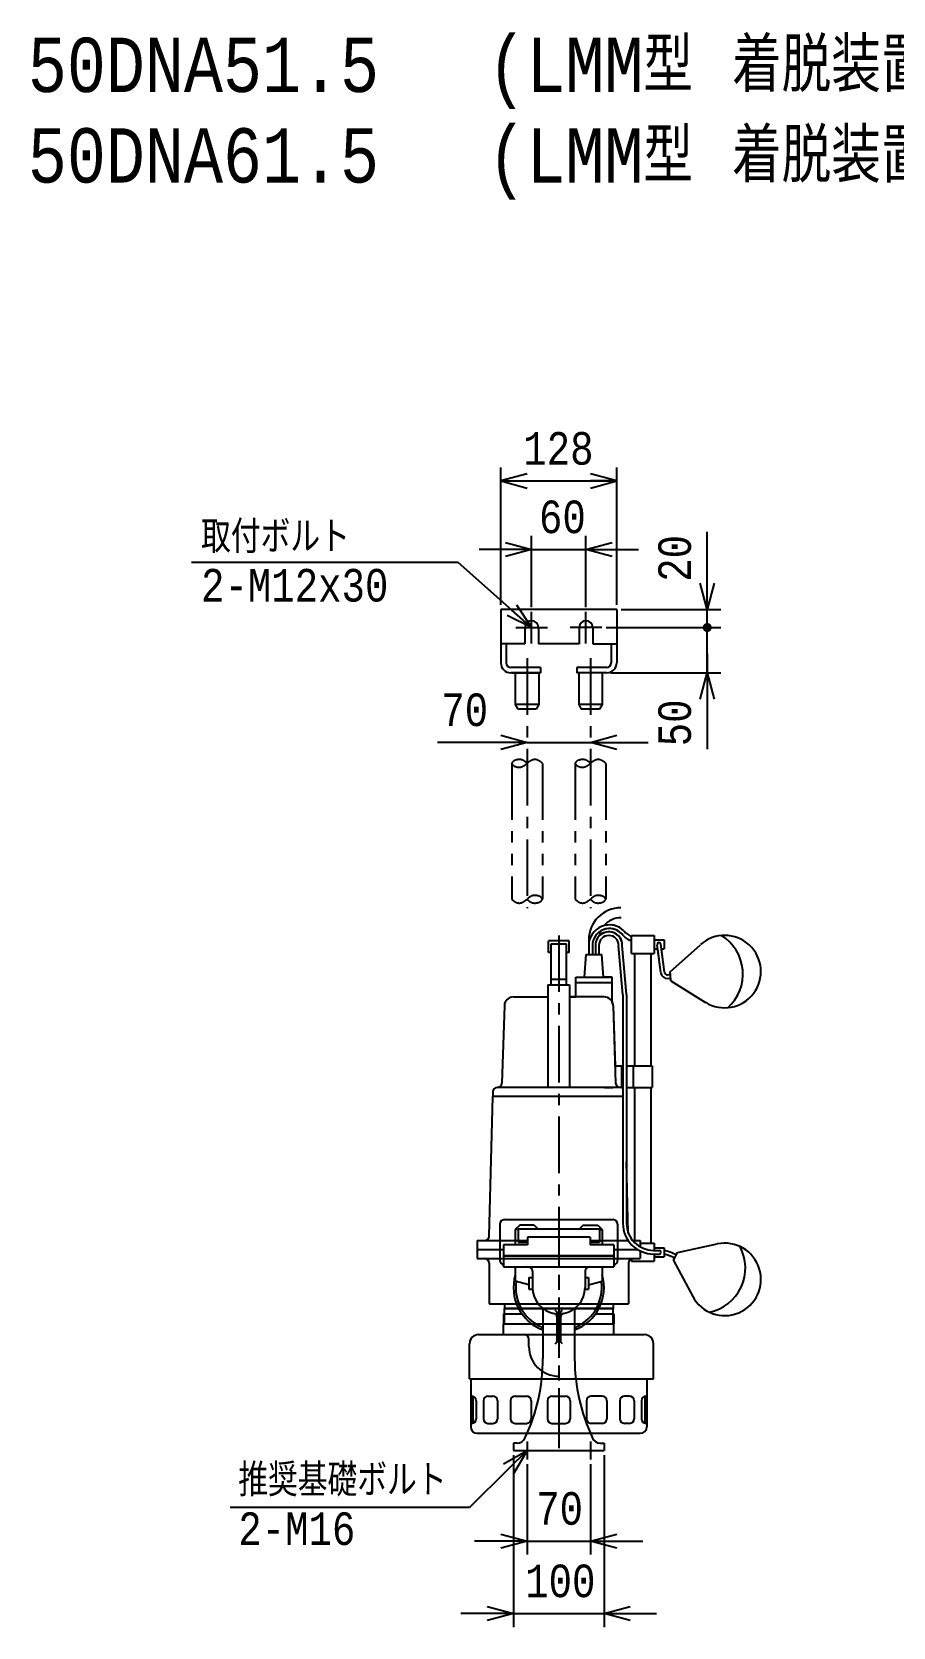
# Model space of a CAD drawing. Extents: x 1015 to 3213, y 436 to 2246.
# Drawn here: x 1015 to 1966, y 436 to 2198 of the extents above; entities that cross this region are included whole.
import ezdxf
from ezdxf.enums import TextEntityAlignment as Align

# ---------------------------------------------------------------- set-up
doc = ezdxf.new("R2010")
doc.units = 0
doc.header["$LTSCALE"] = 50
doc.linetypes.add('CENTER', pattern=[2, 1.25, -0.25, 0.25, -0.25])
doc.linetypes.add('PHANTOM', pattern=[2.5, 1.25, -0.25, 0.25, -0.25, 0.25, -0.25])
doc.layers.get('0').update_dxf_attribs({"linetype": 'CONTINUOUS'})
for name, color, linetype in [('ACCES', 1, 'CONTINUOUS'), ('DETAIL', 7, 'CONTINUOUS'), ('NOTE', 3, 'CONTINUOUS'), ('OUTLINE', 7, 'CONTINUOUS'), ('SIZE', 3, 'CONTINUOUS')]:
    doc.layers.add(name, color=color, linetype=linetype)
doc.styles.get("Standard").update_dxf_attribs({"font": 'monotxt.shx', "width": 0.83, "height": 36, "bigfont": 'BIGFONT.SHX'})

# ---------------------------------------------------------------- blocks, each defined once
blk = doc.blocks.new('_OPEN30')
at = {"color": 0, "linetype": 'BYBLOCK'}
for p, q in [((-1, 0.268), (0, 0)), ((0, 0), (-1, -0.268)), ((0, 0), (-1, 0))]:
    blk.add_line(p, q, dxfattribs=at)

msp = doc.modelspace()

# ---------------------------------------------------------------- linework, layer by layer
at = {"layer": 'ACCES'}
for p, q in [((1533.2, 1560.4), (1533.2, 1501.4)), ((1661.2, 1560.4), (1533.2, 1560.4)), ((1661.2, 1560.4), (1661.2, 1501.4)), ((1559.7, 1540.4), (1559.7, 1522.4)), ((1574.7, 1540.4), (1574.7, 1522.4)), ((1619.7, 1540.4), (1619.7, 1522.4)), ((1634.7, 1540.4), (1634.7, 1522.4)), ((1559.7, 1522.4), (1533.2, 1522.4)), ((1539.2, 1522.4), (1539.2, 1501.4)), ((1619.7, 1522.4), (1574.7, 1522.4)), ((1634.7, 1522.4), (1661.2, 1522.4)), ((1655.2, 1522.4), (1655.2, 1501.4)), ((1577.2, 1496.4), (1544.2, 1496.4)), ((1577.2, 1490.4), (1544.2, 1490.4)), ((1545.2, 1490.4), (1577.2, 1490.4)), ((1549.2, 1490.4), (1549.2, 1455.4)), ((1575.2, 1490.4), (1575.2, 1455.4)), ((1577.2, 1496.4), (1577.2, 1490.4)), ((1617.2, 1496.4), (1617.2, 1490.4)), ((1650.2, 1496.4), (1617.2, 1496.4)), ((1649.2, 1490.4), (1617.2, 1490.4)), ((1650.2, 1490.4), (1617.2, 1490.4)), ((1619.2, 1490.4), (1619.2, 1455.4)), ((1645.2, 1490.4), (1645.2, 1455.4)), ((1549.2, 1455.4), (1552, 1450.4)), ((1575.2, 1455.4), (1549.2, 1455.4)), ((1572.3, 1450.4), (1552, 1450.4)), ((1575.2, 1455.4), (1572.3, 1450.4)), ((1645.2, 1455.4), (1619.2, 1455.4)), ((1619.2, 1455.4), (1622, 1450.4)), ((1642.3, 1450.4), (1622, 1450.4)), ((1645.2, 1455.4), (1642.3, 1450.4)), ((1532.2, 881.4), (1532.2, 841.4)), ((1537.2, 886.4), (1657.2, 886.4)), ((1662.2, 881.4), (1662.2, 841.4)), ((1554.2, 880.4), (1549.2, 875.4)), ((1549.2, 875.4), (1549.2, 858.4)), ((1552.2, 875.4), (1549.2, 875.4)), ((1552.2, 876.4), (1552.2, 861.4)), ((1552.2, 876.4), (1642.2, 876.4)), ((1570.2, 880.4), (1554.2, 880.4)), ((1570.2, 880.4), (1574.2, 876.4)), ((1624.2, 880.4), (1620.2, 876.4)), ((1624.2, 880.4), (1640.2, 880.4)), ((1640.2, 880.4), (1645.2, 875.4)), ((1642.2, 876.4), (1642.2, 861.4)), ((1642.2, 875.4), (1645.2, 875.4)), ((1645.2, 875.4), (1645.2, 858.4)), ((1536.2, 846.4), (1536.2, 834.4)), ((1536.2, 846.4), (1658.2, 846.4)), ((1552.2, 861.4), (1562.7, 861.4)), ((1631.7, 861.4), (1642.2, 861.4)), ((1658.2, 846.4), (1658.2, 834.4)), ((1536.2, 834.4), (1658.2, 834.4)), ((1549.2, 834.4), (1549.2, 818.4)), ((1568.2, 829.4), (1568.2, 811.4)), ((1626.2, 829.4), (1626.2, 811.4)), ((1645.2, 834.4), (1645.2, 818.4)), ((1564.2, 814.3), (1549.2, 818.4)), ((1564.2, 822.6), (1564.2, 809.6)), ((1564.2, 822.6), (1568.2, 822.6)), ((1626.2, 822.6), (1630.2, 822.6)), ((1630.2, 822.6), (1630.2, 809.6)), ((1630.2, 814.3), (1645.2, 818.4)), ((1564.2, 809.6), (1568.2, 809.6)), ((1626.1, 809.6), (1630.2, 809.6)), ((1536.2, 782.4), (1536.2, 771.4)), ((1536.2, 782.4), (1556.4, 782.4)), ((1579.7, 786.3), (1579.7, 733.1)), ((1595.2, 784.5), (1593.2, 786.5)), ((1595.2, 784.5), (1595.2, 751.4)), ((1596, 784.5), (1598.3, 784.5)), ((1599.2, 784.5), (1601.2, 786.5)), ((1599.2, 784.5), (1599.2, 751.4)), ((1614.7, 786.3), (1614.7, 733.1)), ((1637.9, 782.4), (1658.2, 782.4)), ((1658.2, 782.4), (1658.2, 771.4)), ((1536.2, 771.4), (1567.2, 771.4)), ((1627.2, 771.4), (1658.2, 771.4)), ((1593.2, 749.4), (1595.2, 751.4)), ((1596, 751.4), (1598.4, 751.4)), ((1601.2, 749.4), (1599.2, 751.4)), ((1551.2, 639.5), (1547.2, 639.4)), ((1547.2, 639.4), (1547.2, 631.4)), ((1643.1, 639.5), (1647.2, 639.4)), ((1647.2, 639.4), (1647.2, 631.4)), ((1547.2, 631.4), (1647.2, 631.4))]:
    msp.add_line(p, q, dxfattribs=at)
at = {"layer": 'ACCES', "color": 4, "linetype": 'CENTER'}
for p, q in [((1567.2, 1522.9), (1567.2, 1557.9)), ((1627.2, 1522.9), (1627.2, 1557.9)), ((1549.7, 1540.4), (1584.7, 1540.4)), ((1644.7, 1540.4), (1609.7, 1540.4)), ((1562.2, 1506.4), (1562.2, 1230.5)), ((1632.2, 1506.4), (1632.2, 1230.5)), ((1597.2, 896.4), (1597.2, 621.4)), ((1562.2, 641.4), (1562.2, 621.4)), ((1632.2, 641.4), (1632.2, 621.4))]:
    msp.add_line(p, q, dxfattribs=at)
at = {"layer": 'ACCES', "linetype": 'PHANTOM'}
for p, q in [((1545.2, 1390.4), (1545.2, 1240.4)), ((1579.2, 1390.4), (1579.2, 1240.4)), ((1615.2, 1390.4), (1615.2, 1240.4)), ((1649.2, 1390.4), (1649.2, 1240.4))]:
    msp.add_line(p, q, dxfattribs=at)
for points in [[(1579.2, 1390.4, 0.102441), (1573.8, 1394, 0.215431), (1567.4, 1393.8, 0.065925), (1561.9, 1390.2, -0.087521), (1556.5, 1386.6, -0.161161), (1550, 1386.7, -0.267963), (1545.2, 1390.5, -0.229493), (1550.3, 1394.1, -0.155524), (1556.8, 1394.1, -0.112825), (1562.2, 1390.4)], [(1649.2, 1390.4, 0.102441), (1643.8, 1394, 0.215431), (1637.4, 1393.8, 0.065925), (1631.9, 1390.2, -0.087521), (1626.5, 1386.6, -0.161161), (1620, 1386.7, -0.267963), (1615.2, 1390.5, -0.229493), (1620.3, 1394.1, -0.155524), (1626.8, 1394.1, -0.112825), (1632.2, 1390.4)], [(1545.2, 1240.4, 0.102432), (1550.6, 1236.7, 0.215426), (1557, 1236.9, 0.065944), (1562.4, 1240.5, -0.08747), (1567.8, 1244.1, -0.161216), (1574.3, 1244, -0.267889), (1579.2, 1240.2, -0.229594), (1574, 1236.6, -0.155529), (1567.5, 1236.6, -0.112827), (1562.2, 1240.4)], [(1615.2, 1240.4, 0.102432), (1620.6, 1236.7, 0.215426), (1627, 1236.9, 0.065944), (1632.4, 1240.5, -0.08747), (1637.8, 1244.1, -0.161216), (1644.3, 1244, -0.267889), (1649.2, 1240.2, -0.229594), (1644, 1236.6, -0.155529), (1637.5, 1236.6, -0.112827), (1632.2, 1240.4)]]:
    msp.add_lwpolyline(points, format="xyb", dxfattribs=at)
at = {"layer": 'ACCES'}
for centre, radius, start, end in [((1567.2, 1540.4), 7.5, 0, 180), ((1627.2, 1540.4), 7.5, 0, 180), ((1544.2, 1501.4), 11, 180, 270), ((1544.2, 1501.4), 5, 180, 270), ((1650.2, 1501.4), 5, 270, 0), ((1650.2, 1501.4), 11, 270, 0), ((1537.2, 881.4), 5, 90, 180), ((1657.2, 881.4), 5, 0, 90), ((1537.2, 841.4), 5, 180, 258.463), ((1563.2, 829.4), 5, 0, 90), ((1631.2, 829.4), 5, 90, 180), ((1657.2, 841.4), 5, 281.537, 0), ((1597.2, 811.4), 50, 163.7398, 249.5127), ((1597.2, 811.4), 47.5, 171.7594, 245.3247), ((1597.2, 811.4), 29, 180, 259.5243), ((1597.2, 811.4), 29, 280.4757, 0), ((1597.2, 811.4), 50, 290.4874, 16.2602), ((1597.2, 811.4), 47.5, 294.6754, 8.2406), ((1575.7, 786.3), 4, 0, 49.3441), ((1591.2, 778.9), 4, 0, 79.5243), ((1603.2, 778.9), 4, 100.4756, 180), ((1618.7, 786.3), 4, 130.6559, 180), ((1575.7, 764.6), 4, 0, 65.3246), ((1618.7, 764.6), 4, 114.6753, 180), ((1374.7, 733.1), 205, 334.6073, 0), ((1819.7, 733.1), 205, 180, 205.3926), ((1550.8, 649.5), 10, 272.2906, 334.6073), ((1643.5, 649.5), 10, 205.3927, 267.7094)]:
    msp.add_arc(centre, radius, start, end, dxfattribs=at)
at = {"layer": 'DETAIL', "color": 4, "linetype": 'CENTER'}
msp.add_line((1597.2, 1200.4), (1597.2, 640.4), dxfattribs=at)
at = {"layer": 'DETAIL'}
for p, q in [((1677.5, 1180.4), (1677.5, 1200.4)), ((1677.5, 1200.4), (1702.5, 1200.4)), ((1702.5, 1200.4), (1702.5, 1180.4)), ((1585.7, 1181.4), (1585.7, 1194.4)), ((1608.7, 1194.4), (1585.7, 1194.4)), ((1588.7, 1181.4), (1585.7, 1181.4)), ((1588.7, 1145.9), (1588.7, 1190.9)), ((1588.7, 1190.9), (1605.7, 1190.9)), ((1605.7, 1145.9), (1605.7, 1190.9)), ((1608.7, 1181.4), (1605.7, 1181.4)), ((1608.7, 1181.4), (1608.7, 1194.4)), ((1630.3, 1195.3), (1630.3, 1179.4)), ((1634.3, 1189), (1634.3, 1179.4)), ((1637.6, 1189.3), (1637.6, 1179.4)), ((1641.6, 1189.3), (1641.6, 1179.4)), ((1667.9, 1135), (1663.3, 1189.3)), ((1671.9, 1135.1), (1667.3, 1189.3)), ((1702.5, 1195.4), (1713.5, 1195.4)), ((1702.5, 1185.4), (1706.6, 1185.4)), ((1710, 1159.2), (1706, 1190.1)), ((1714, 1159.7), (1709.9, 1190.6)), ((1710.6, 1185.4), (1713.5, 1185.4)), ((1713.5, 1195.4), (1713.5, 1185.4)), ((1720.3, 1160.1), (1753.8, 1190.1)), ((1625.6, 1154.4), (1627.6, 1179.4)), ((1627.6, 1179.4), (1644.6, 1179.4)), ((1646.6, 1154.4), (1644.6, 1179.4)), ((1677.5, 1180.4), (1702.5, 1180.4)), ((1681, 1180.4), (1681, 1056.4)), ((1699, 1180.4), (1699, 1056.4)), ((1585.2, 1145.9), (1609.2, 1145.9)), ((1585.2, 1145.9), (1585.2, 1032.4)), ((1588.7, 1151.9), (1605.7, 1151.9)), ((1609.2, 1145.9), (1609.2, 1032.4)), ((1616.2, 1154.4), (1656, 1154.4)), ((1616.2, 1132.4), (1616.2, 1154.4)), ((1616.2, 1148.4), (1656, 1148.4)), ((1656, 1127.3), (1656, 1154.4)), ((1717.2, 1156.8), (1720.5, 1157.1)), ((1717.6, 1152.8), (1720.9, 1153.1)), ((1721.1, 1150.1), (1720.3, 1160.1)), ((1721.1, 1150.1), (1759.3, 1126.4)), ((1547.1, 1132.4), (1585.2, 1132.4)), ((1647.3, 1132.4), (1609.2, 1132.4)), ((1668, 1134.6), (1668, 882.4)), ((1672, 1134.7), (1672, 882.4)), ((1537.1, 1122.7), (1534.3, 1037.2)), ((1657.3, 1122.7), (1660, 1037.2)), ((1666.4, 1056.4), (1666.4, 1032.4)), ((1666.4, 1056.4), (1668, 1056.4)), ((1672, 1056.4), (1700.4, 1056.4)), ((1679.5, 1056.4), (1679.5, 1032.4)), ((1700.4, 1056.4), (1700.4, 1032.4)), ((1520.3, 868.3), (1524.2, 1022.4)), ((1524.2, 1027.4), (1524.2, 1022.4)), ((1668, 1022.4), (1524.2, 1022.4)), ((1529.3, 1032.4), (1529.2, 1032.4)), ((1666.4, 1032.4), (1529.3, 1032.4)), ((1647.6, 1032.4), (1657, 1032.4)), ((1666.4, 1032.4), (1668, 1032.4)), ((1672, 1032.4), (1700.4, 1032.4)), ((1681, 1032.4), (1681, 863.4)), ((1699, 1032.4), (1699, 860.4)), ((1674, 871.6), (1672, 950.6)), ((1631.7, 866.9), (1562.7, 866.9)), ((1562.7, 866.9), (1562.7, 858.4)), ((1631.7, 866.9), (1631.7, 858.4)), ((1507.2, 863.4), (1507.2, 843.4)), ((1507.2, 863.4), (1562.7, 863.4)), ((1507.2, 853.4), (1536.2, 853.4)), ((1536.2, 858.4), (1536.2, 846.4)), ((1562.7, 858.4), (1536.2, 858.4)), ((1658.2, 846.4), (1536.2, 846.4)), ((1631.7, 863.4), (1673.8, 863.4)), ((1658.2, 858.4), (1631.7, 858.4)), ((1658.2, 858.4), (1658.2, 846.4)), ((1658.2, 853.4), (1684.2, 853.4)), ((1678.8, 863.4), (1687.2, 863.4)), ((1687.2, 863.4), (1687.2, 856.3)), ((1687.2, 860.4), (1702.5, 860.4)), ((1687.2, 851.7), (1687.2, 843.4)), ((1702, 852.4), (1708, 852.4)), ((1702, 848.4), (1708, 848.4)), ((1702.5, 860.4), (1702.5, 852.4)), ((1702.5, 855.4), (1713.5, 855.4)), ((1702.5, 848.4), (1702.5, 840.4)), ((1713.5, 855.4), (1713.5, 845.4)), ((1724, 841.2), (1728.2, 850.2)), ((1728.2, 850.2), (1772.2, 859.5)), ((1507.2, 843.4), (1687.2, 843.4)), ((1520.2, 838.4), (1520.2, 793.4)), ((1674.2, 838.4), (1674.2, 793.4)), ((1677.5, 843.1), (1677.5, 840.4)), ((1677.5, 840.4), (1702.5, 840.4)), ((1702.5, 845.4), (1713.5, 845.4)), ((1724, 841.2), (1745.2, 801.5)), ((1520.2, 793.4), (1674.2, 793.4)), ((1537.2, 793.4), (1537.2, 788.4)), ((1657.2, 793.4), (1657.2, 788.4)), ((1657.2, 788.4), (1537.2, 788.4)), ((1657.2, 788.4), (1537.2, 788.4)), ((1537.2, 771.4), (1537.2, 788.4)), ((1537.2, 788.4), (1657.2, 788.4)), ((1537.2, 788.4), (1657.2, 788.4)), ((1657.2, 771.4), (1657.2, 788.4)), ((1508.7, 759.4), (1691.7, 759.4)), ((1536.2, 771.4), (1658.2, 771.4)), ((1536.2, 759.4), (1536.2, 771.4)), ((1635.2, 759.4), (1658.2, 759.4)), ((1658.2, 759.4), (1658.2, 771.4)), ((1498.7, 710.4), (1498.7, 749.4)), ((1564.2, 746.4), (1564.2, 754.4)), ((1701.7, 710.4), (1701.7, 749.4)), ((1498.7, 710.4), (1701.7, 710.4)), ((1499.9, 710.4), (1499.9, 657.7)), ((1499.9, 710.4), (1694.5, 710.4)), ((1536.2, 710.4), (1658.2, 710.4)), ((1694.5, 710.4), (1694.5, 657.7)), ((1499.9, 691.4), (1500.9, 691.4)), ((1502.2, 691.2), (1502.2, 661.5)), ((1518.9, 691.4), (1524.5, 691.4)), ((1549, 691.4), (1561.6, 691.4)), ((1589.7, 691.4), (1604.7, 691.4)), ((1645.3, 691.4), (1632.8, 691.4)), ((1675.4, 691.4), (1669.8, 691.4)), ((1692.2, 691.2), (1692.2, 661.5)), ((1694.5, 691.4), (1693.5, 691.4)), ((1505.9, 686.4), (1505.9, 666.4)), ((1513.9, 686.4), (1513.9, 666.4)), ((1529.5, 686.4), (1529.5, 666.4)), ((1544, 686.4), (1544, 666.4)), ((1566.6, 686.4), (1566.6, 666.4)), ((1584.7, 686.4), (1584.7, 666.4)), ((1609.7, 686.4), (1609.7, 666.4)), ((1627.8, 686.4), (1627.8, 666.4)), ((1650.3, 686.4), (1650.3, 666.4)), ((1664.8, 686.4), (1664.8, 666.4)), ((1680.4, 686.4), (1680.4, 666.4)), ((1688.5, 686.4), (1688.5, 666.4)), ((1499.9, 661.4), (1500.9, 661.4)), ((1518.9, 661.4), (1524.5, 661.4)), ((1549, 661.4), (1561.6, 661.4)), ((1589.7, 661.4), (1604.7, 661.4)), ((1645.3, 661.4), (1632.8, 661.4)), ((1675.4, 661.4), (1669.8, 661.4)), ((1694.5, 661.4), (1693.5, 661.4)), ((1507.2, 650.4), (1687.2, 650.4))]:
    msp.add_line(p, q, dxfattribs=at)
for centre, radius, start, end in [((1665.8, 1195.4), 35.5, 90, 180.1035), ((1666.1, 1195.4), 24.5, 90, 140.0926), ((1653.2, 1189), 22.9, 45.5435, 180), ((1653.2, 1189), 18.9, 42.0762, 180), ((1652.5, 1189.3), 14.9, 0, 180), ((1652.5, 1189.3), 10.9, 0, 180), ((1666.1, 1195.4), 24.5, 156.1442, 169.5548), ((1682.2, 1212), 18.1, 222.226, 254.9754), ((1687.9, 1220.3), 23.9, 218.8566, 244.0918), ((1780.5, 1160.4), 40, 238.1301, 131.8699), ((1750.6, 1157.7), 50, 311.8699, 58.1301), ((1708, 1190.4), 2, 7.3971, 187.3971), ((1717, 1159.8), 7, 185, 275), ((1717, 1159.8), 3, 185, 275), ((1547.1, 1122.4), 10, 90, 178.232), ((1647.3, 1122.4), 10, 1.768, 90), ((1663, 1134.6), 5, 0, 4.8447), ((1667, 1134.7), 5, 0, 4.8556), ((1529.2, 1027.4), 5, 90, 180), ((1529.3, 1037.4), 5, 270, 358.2319), ((1665, 1037.4), 5, 181.7681, 270), ((1702, 882.4), 34, 180, 270), ((1702, 882.4), 30, 180, 270), ((1515.3, 868.4), 5, 270, 358.5589), ((1708, 850.4), 2, 270, 90), ((1702.1, 799), 54.5, 62.9043, 77.96), ((1702.1, 799), 50.5, 62.7384, 76.9912), ((1780.5, 820.4), 40, 208.1301, 101.8699), ((1753.3, 833), 50, 281.8699, 28.1301), ((1515.2, 838.4), 5, 0, 90), ((1679.2, 838.4), 5, 90, 180), ((1508.7, 749.4), 10, 90, 180), ((1559.2, 754.4), 5, 360, 90), ((1691.7, 749.4), 10, 0, 90), ((1597.2, 746.4), 33, 180, 270), ((1500.9, 686.4), 5, 0, 90), ((1518.9, 686.4), 5, 90, 180), ((1524.5, 686.4), 5, 0, 90), ((1549, 686.4), 5, 90, 180), ((1561.6, 686.4), 5, 0, 90), ((1589.7, 686.4), 5, 90, 180), ((1604.7, 686.4), 5, 0, 90), ((1632.8, 686.4), 5, 90, 180), ((1645.3, 686.4), 5, 0, 90), ((1669.8, 686.4), 5, 90, 180), ((1675.4, 686.4), 5, 0, 90), ((1693.5, 686.4), 5, 90, 180), ((1507.2, 657.7), 7.3, 180, 270), ((1500.9, 666.4), 5, 270, 0), ((1518.9, 666.4), 5, 180, 270), ((1524.5, 666.4), 5, 270, 0), ((1549, 666.4), 5, 180, 270), ((1561.6, 666.4), 5, 270, 0), ((1589.7, 666.4), 5, 180, 270), ((1604.7, 666.4), 5, 270, 0), ((1632.8, 666.4), 5, 180, 270), ((1645.3, 666.4), 5, 270, 0), ((1669.8, 666.4), 5, 180, 270), ((1675.4, 666.4), 5, 270, 0), ((1687.2, 657.7), 7.3, 270, 0), ((1693.5, 666.4), 5, 180, 270)]:
    msp.add_arc(centre, radius, start, end, dxfattribs=at)
at = {"layer": 'NOTE'}
for p, q in [((1486.2, 1612.1), (1191.6, 1612.1)), ((1545.5, 1559.6), (1486.2, 1612.1)), ((1541.5, 611), (1498.6, 568.6)), ((1498.6, 568.6), (1234.1, 568.6))]:
    msp.add_line(p, q, dxfattribs=at)
at = {"layer": 'OUTLINE', "color": 4, "linetype": 'CENTER'}
msp.add_line((1597.2, 1200.4), (1597.2, 640.4), dxfattribs=at)
at = {"layer": 'OUTLINE'}
for p, q in [((1677.5, 1198.8), (1677.5, 1200.4)), ((1677.5, 1200.4), (1702.5, 1200.4)), ((1702.5, 1200.4), (1702.5, 1195.4)), ((1608.7, 1194.4), (1585.7, 1194.4)), ((1585.7, 1181.4), (1585.7, 1194.4)), ((1588.7, 1181.4), (1585.7, 1181.4)), ((1588.7, 1145.9), (1588.7, 1181.4)), ((1605.7, 1145.9), (1605.7, 1181.4)), ((1608.7, 1181.4), (1605.7, 1181.4)), ((1608.7, 1181.4), (1608.7, 1194.4)), ((1630.3, 1195.4), (1630.3, 1179.4)), ((1641.6, 1189.3), (1641.6, 1179.4)), ((1668, 1134.8), (1663.3, 1189.3)), ((1671.9, 1135.3), (1667.3, 1189.3)), ((1677.5, 1180.4), (1677.5, 1194.5)), ((1702.5, 1195.4), (1713.5, 1195.4)), ((1702.5, 1185.4), (1702.5, 1180.4)), ((1702.5, 1185.4), (1706.6, 1185.4)), ((1710, 1159.2), (1706.6, 1185.4)), ((1714, 1159.7), (1710.6, 1185.4)), ((1710.6, 1185.4), (1713.5, 1185.4)), ((1713.5, 1195.4), (1713.5, 1185.4)), ((1720.3, 1160.1), (1753.8, 1190.1)), ((1625.6, 1154.4), (1627.6, 1179.4)), ((1627.6, 1179.4), (1630.5, 1179.4)), ((1641.6, 1179.4), (1644.6, 1179.4)), ((1646.6, 1154.4), (1644.6, 1179.4)), ((1677.5, 1180.4), (1681, 1180.4)), ((1681, 1180.4), (1681, 1056.4)), ((1699, 1180.4), (1702.5, 1180.4)), ((1699, 1180.4), (1699, 1056.4)), ((1585.2, 1145.9), (1585.2, 1132.4)), ((1585.2, 1145.9), (1588.7, 1145.9)), ((1605.7, 1145.9), (1609.2, 1145.9)), ((1609.2, 1145.9), (1609.2, 1132.4)), ((1616.2, 1154.4), (1625.6, 1154.4)), ((1616.2, 1132.4), (1616.2, 1154.4)), ((1656, 1154.4), (1646.6, 1154.4)), ((1656, 1127.3), (1656, 1154.4)), ((1717.2, 1156.8), (1720.5, 1157.1)), ((1717.6, 1152.8), (1720.9, 1153.1)), ((1720.5, 1157.1), (1720.3, 1160.1)), ((1721.1, 1150.1), (1720.9, 1153.1)), ((1721.1, 1150.1), (1759.3, 1126.4)), ((1547.1, 1132.4), (1585.2, 1132.4)), ((1609.2, 1132.4), (1616.3, 1132.4)), ((1616.2, 1132.4), (1609.2, 1132.4)), ((1668, 1134.8), (1668, 1056.4)), ((1672, 1134.8), (1672, 1056.4)), ((1537.1, 1122.7), (1534.3, 1037.2)), ((1657.3, 1122.7), (1659.4, 1056.4)), ((1659.4, 1056.4), (1668, 1056.4)), ((1672, 1056.4), (1681, 1056.4)), ((1699, 1056.4), (1700.4, 1056.4)), ((1700.4, 1056.4), (1700.4, 1032.4)), ((1520.3, 868.3), (1524.2, 1022.4)), ((1524.2, 1027.4), (1524.2, 1022.4)), ((1529.3, 1032.4), (1529.2, 1032.4)), ((1672, 1032.4), (1672, 950.6)), ((1672, 1032.4), (1681, 1032.4)), ((1681, 1032.4), (1681, 863.4)), ((1699, 1032.4), (1700.4, 1032.4)), ((1699, 1032.4), (1699, 860.4)), ((1674, 871.6), (1672, 950.6)), ((1507.2, 863.4), (1515.3, 863.4)), ((1507.2, 863.4), (1507.2, 843.4)), ((1678.8, 863.4), (1681, 863.4)), ((1699, 860.4), (1702.5, 860.4)), ((1702.5, 860.4), (1702.5, 855.4)), ((1702.5, 855.4), (1713.5, 855.4)), ((1713.5, 855.4), (1713.5, 852.3)), ((1713.5, 848.2), (1713.5, 845.4)), ((1726.9, 847.5), (1728.2, 850.2)), ((1728.2, 850.2), (1772.2, 859.5)), ((1507.2, 843.4), (1515.2, 843.4)), ((1520.2, 838.4), (1520.2, 793.4)), ((1674.2, 838.4), (1674.2, 793.4)), ((1677.5, 843.1), (1677.5, 840.4)), ((1677.5, 840.4), (1702.5, 840.4)), ((1702.5, 845.4), (1713.5, 845.4)), ((1702.5, 845.4), (1702.5, 840.4)), ((1724, 841.2), (1725.2, 843.9)), ((1724, 841.2), (1745.2, 801.5)), ((1520.2, 793.4), (1537.2, 793.4)), ((1537.2, 793.4), (1537.2, 788.4)), ((1657.2, 793.4), (1657.2, 788.4)), ((1657.2, 793.4), (1674.2, 793.4)), ((1537.2, 771.4), (1537.2, 788.4)), ((1657.2, 771.4), (1657.2, 788.4)), ((1508.7, 759.4), (1536.2, 759.4)), ((1508.7, 759.4), (1520.2, 759.4)), ((1536.2, 759.4), (1536.2, 771.4)), ((1536.2, 771.4), (1537.2, 771.4)), ((1657.2, 771.4), (1658.2, 771.4)), ((1658.2, 759.4), (1658.2, 771.4)), ((1658.2, 759.4), (1691.7, 759.4)), ((1674.2, 759.4), (1691.7, 759.4)), ((1498.7, 710.4), (1498.7, 749.4)), ((1701.7, 710.4), (1701.7, 749.4)), ((1498.7, 710.4), (1499.9, 710.4)), ((1499.9, 710.4), (1499.9, 657.7)), ((1694.5, 710.4), (1694.5, 657.7)), ((1694.5, 710.4), (1701.7, 710.4)), ((1507.2, 650.4), (1687.2, 650.4))]:
    msp.add_line(p, q, dxfattribs=at)
for centre, radius, start, end in [((1665.8, 1195.4), 35.5, 90, 180.1035), ((1666.1, 1195.4), 24.5, 90, 140.0926), ((1652.5, 1189.3), 10.9, 0, 180), ((1666.1, 1195.4), 24.5, 156.1442, 169.5548), ((1652.5, 1189.3), 14.9, 0, 134.8978), ((1653.2, 1189), 18.9, 34.9841, 120.3703), ((1653.2, 1189), 22.9, 45.5435, 105.0421), ((1682.2, 1212), 18.1, 222.226, 254.9754), ((1687.9, 1220.3), 23.9, 218.8566, 244.0918), ((1780.5, 1160.4), 40, 238.1301, 131.8699), ((1717, 1159.8), 7, 185, 275), ((1717, 1159.8), 3, 185, 275), ((1547.1, 1122.4), 10, 90, 178.232), ((1647.3, 1122.4), 10, 1.768, 29.5148), ((1647.3, 1122.4), 10, 1.768, 27.2345), ((1529.2, 1027.4), 5, 90, 180), ((1529.3, 1037.4), 5, 270, 358.2319), ((1515.3, 868.4), 5, 270, 358.5589), ((1702, 882.4), 30, 200.3841, 219.2969), ((1702.1, 799), 54.5, 62.9043, 77.96), ((1702.1, 799), 50.5, 62.7384, 76.9912), ((1780.5, 820.4), 40, 208.1301, 101.8699), ((1515.2, 838.4), 5, 0, 90), ((1679.2, 838.4), 5, 109.7992, 180), ((1508.7, 749.4), 10, 90, 180), ((1691.7, 749.4), 10, 0, 90), ((1507.2, 657.7), 7.3, 180, 270), ((1687.2, 657.7), 7.3, 270, 0)]:
    msp.add_arc(centre, radius, start, end, dxfattribs=at)
at = {"layer": 'SIZE'}
for p, q in [((1533.2, 1565.4), (1533.2, 1717.3)), ((1661.2, 1565.4), (1661.2, 1717.3)), ((1533.2, 1702.3), (1661.2, 1702.3)), ((1567.2, 1562.9), (1567.2, 1641.7)), ((1627.2, 1562.9), (1627.2, 1641.7)), ((1761.2, 1589.4), (1761.2, 1646.1)), ((1538.2, 1626.7), (1509.2, 1626.7)), ((1567.2, 1626.7), (1627.2, 1626.7)), ((1656.2, 1626.7), (1685.2, 1626.7)), ((1761.2, 1569.4), (1761.2, 1598.4)), ((1666.2, 1560.4), (1776.2, 1560.4)), ((1761.2, 1540.4), (1761.2, 1560.4)), ((1649.7, 1540.4), (1776.2, 1540.4)), ((1761.2, 1490.4), (1761.2, 1540.4)), ((1761.2, 1511.4), (1761.2, 1482.4)), ((1654.2, 1490.4), (1776.2, 1490.4)), ((1761.2, 1461.4), (1761.2, 1406.2)), ((1533.2, 1413.6), (1463.2, 1413.6)), ((1562.2, 1413.6), (1632.2, 1413.6)), ((1661.2, 1413.6), (1695.9, 1413.6)), ((1547.2, 626.3), (1547.2, 436.4)), ((1647.2, 626.3), (1647.2, 436.4)), ((1562.2, 616.3), (1562.2, 516.4)), ((1632.2, 616.3), (1632.2, 516.4)), ((1533.2, 531.4), (1504.2, 531.4)), ((1562.2, 531.4), (1632.2, 531.4)), ((1661.2, 531.4), (1690.2, 531.4)), ((1518.2, 451.4), (1489.2, 451.4)), ((1547.2, 451.4), (1647.2, 451.4)), ((1676.2, 451.4), (1705.2, 451.4))]:
    msp.add_line(p, q, dxfattribs=at)
at = {"layer": 'SIZE', "const_width": 5}
msp.add_lwpolyline([(1758.7, 1540.4, 1), (1763.7, 1540.4, 1)], format="xyb", close=True, dxfattribs=at)

# ---------------------------------------------------------------- block references
at = {"layer": 'NOTE', "xscale": 29, "yscale": 29, "zscale": 29}
for p, rotation in [((1567.2, 1540.4), 318.4470073113379), ((1562.2, 631.4), 44.63439628367085)]:
    msp.add_blockref('_OPEN30', p, dxfattribs=dict(at, rotation=rotation))
at = {"layer": 'SIZE', "yscale": 29, "zscale": 29}
for p, xscale in [((1533.2, 1702.3), -29), ((1567.2, 1626.7), 29), ((1562.2, 1413.6), 29), ((1562.2, 531.4), 29), ((1547.2, 451.4), 29)]:
    msp.add_blockref('_OPEN30', p, dxfattribs=dict(at, xscale=xscale))
for p, xscale, rotation in [((1661.2, 1702.3), -29, 180), ((1627.2, 1626.7), 29, 180), ((1761.2, 1560.4), 29, 270), ((1761.2, 1490.4), 29, 90), ((1632.2, 1413.6), 29, 180), ((1632.2, 531.4), 29, 180), ((1647.2, 451.4), 29, 180)]:
    msp.add_blockref('_OPEN30', p, dxfattribs=dict(at, xscale=xscale, rotation=rotation))

# ---------------------------------------------------------------- texts
at = {"layer": 'NOTE', "width": 0.83}
for s, height, p in [('50DNA51.5', 60, (1010.8, 2131.9)), ('(LMM型 着脱装置付)', 60, (1518.3, 2131.9)), ('(LMM型 着脱装置付)', 60, (1518.3, 2031.9)), ('50DNA61.5', 60, (1010.8, 2031.9)), ('取付ボルト', 36, (1202.1, 1622.7)), ('2-M12x30', 36, (1202.1, 1569.1)), ('推奨基礎ボルト', 36, (1243.2, 580.7)), ('2-M16', 36, (1243.2, 527.1))]:
    msp.add_text(s, height=height, dxfattribs=at).set_placement(p)
at = {"layer": 'SIZE', "width": 0.83}
for s, p in [('128', (1596.8, 1738.3)), ('60', (1601.2, 1662.7)), ('70', (1493.3, 1449.6)), ('70', (1598.1, 567.4)), ('100', (1598.9, 487.4))]:
    msp.add_text(s, height=36, dxfattribs=at).set_placement(p, align=Align.MIDDLE_CENTER)
for s, p in [('20', (1725.2, 1616.8)), ('50', (1725.2, 1435.1))]:
    msp.add_text(s, height=36, rotation=90, dxfattribs=at).set_placement(p, align=Align.MIDDLE_CENTER)

doc.saveas('drawing.dxf')
